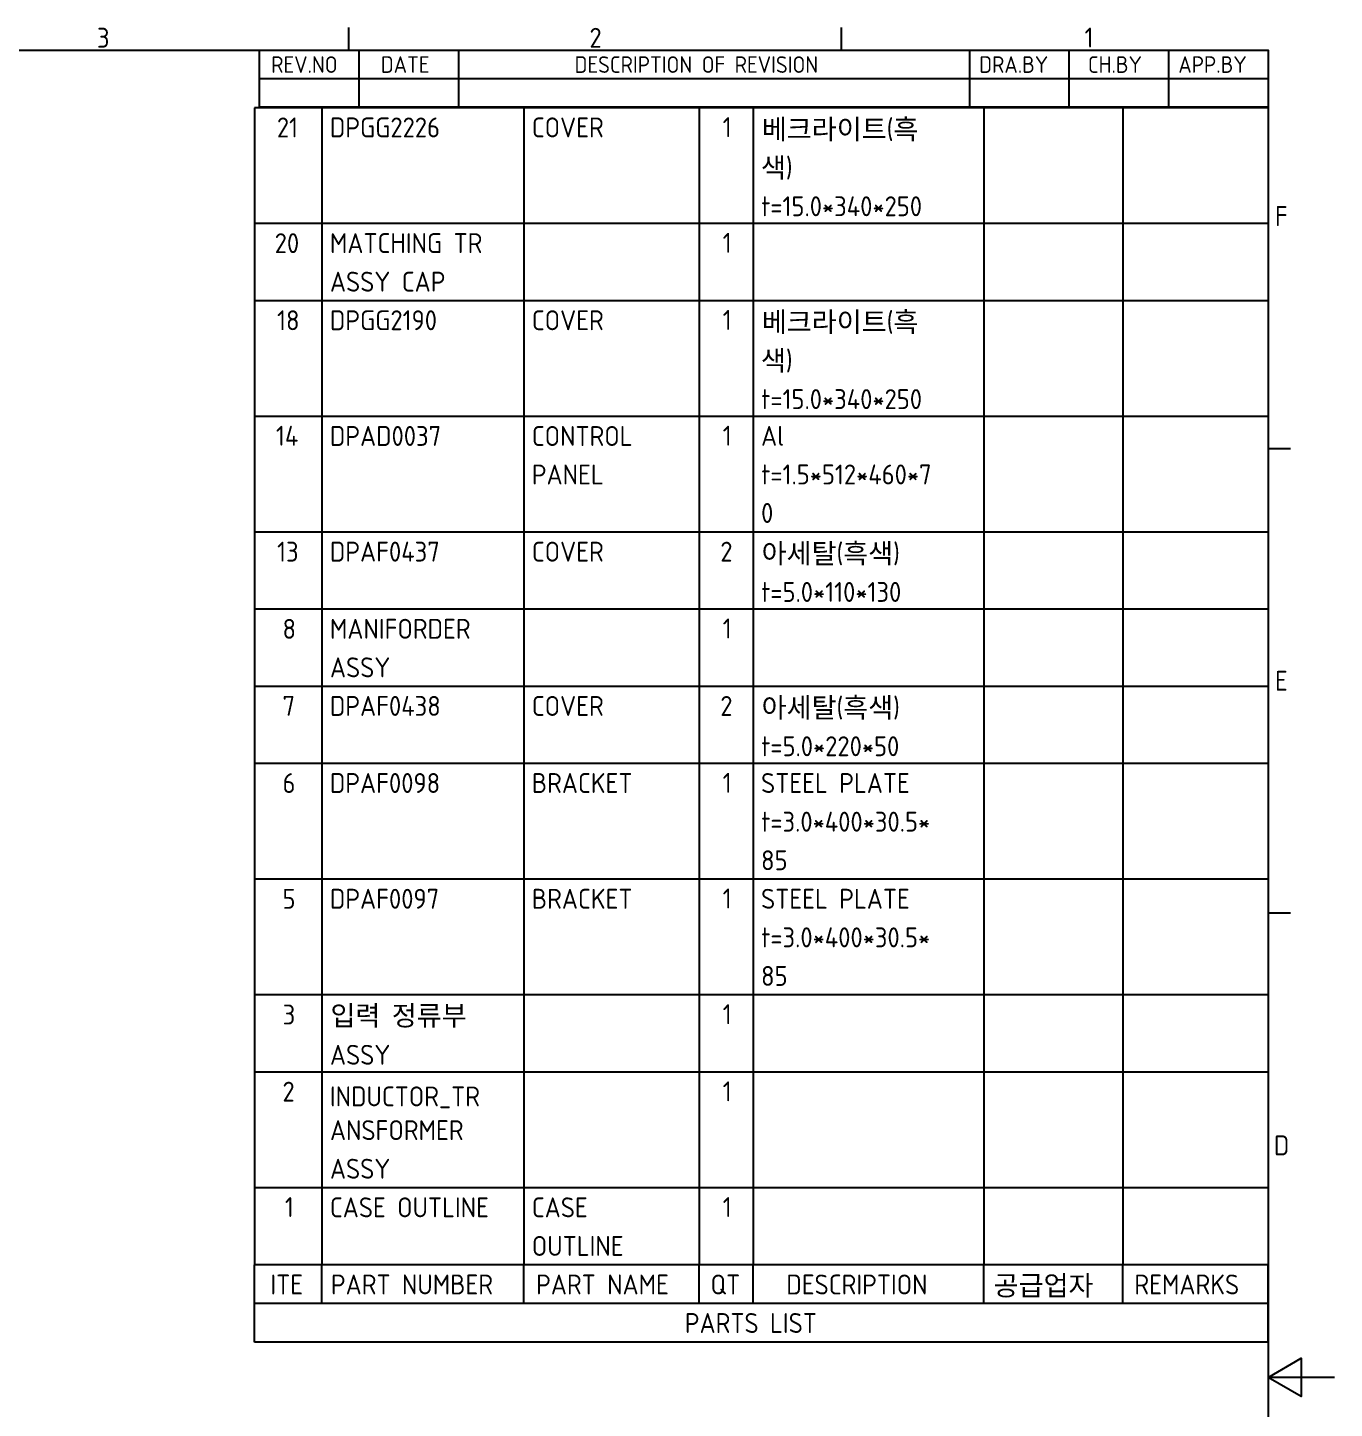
# Model space of a CAD drawing. Header units: inches. Extents: x 6934 to 18973, y 4254 to 7629.
# Drawn here: x 14985 to 16560, y 5897 to 7561 of the extents above; entities that cross this region are included whole.
import ezdxf

# ---------------------------------------------------------------- set-up
doc = ezdxf.new("R2010")
doc.units = ezdxf.units.IN
doc.header["$MEASUREMENT"] = 0
doc.layers.add('POWER SUPPLY CASE INLINER1$0$경계(ISO)', color=7, linetype='Continuous', lineweight=25)
doc.layers.add('POWER SUPPLY CASE INLINER1$0$기호(ISO)', color=5, linetype='Continuous', lineweight=25, true_color=0x0000ff)
doc.styles.add('POWER SUPPLY CASE INLINER1$0$ISO ProportionalPSTEK', font='isocp.shx')
doc.styles.add('POWER SUPPLY CASE INLINER1$0$문자 텍스트_PSTEK_POSCO', font='isocp.shx')

# ---------------------------------------------------------------- blocks, each defined once
blk = doc.blocks.new('POWER SUPPLY CASE INLINER1$0$경계 Default Border')
at = {"layer": 'POWER SUPPLY CASE INLINER1$0$경계(ISO)'}
for p, q in [((445.5, 410), (445.5, 413.4)), ((519.75, 410), (519.75, 413.4)), ((584, 350), (587.4, 350)), ((584, 280), (587.4, 280))]:
    blk.add_line(p, q, dxfattribs=at)
at = {"layer": 'POWER SUPPLY CASE INLINER1$0$경계(ISO)', "flags": 128}
for points in [[(10, 10), (10, 410), (584, 410), (584, 10), (10, 10)], [(594, 210), (584, 210), (589, 212.89), (589, 207.11), (584, 210)]]:
    blk.add_lwpolyline(points, dxfattribs=at)
at = {"layer": 'POWER SUPPLY CASE INLINER1$0$경계(ISO)', "color": 2, "true_color": 0xffff00, "char_height": 3, "attachment_point": 7, "style": 'POWER SUPPLY CASE INLINER1$0$문자 텍스트_PSTEK_POSCO'}
for s, insert in [('3', (407.54, 410.37)), ('2', (481.75, 410.37)), ('1', (556.36, 410.4)), ('F', (585.04, 383.5)), ('E', (585.04, 313.47)), ('D', (584.88, 243.47))]:
    blk.add_mtext(s, dxfattribs=dict(at, insert=insert))
blk = doc.blocks.new('POWER SUPPLY CASE INLINER1$0$리비전 내역')
at = {"layer": 'POWER SUPPLY CASE INLINER1$0$기호(ISO)'}
for p, q in [((432, 410), (584, 410)), ((432, 410), (432, 405.72)), ((447, 410), (447, 405.72)), ((462, 410), (462, 405.72)), ((539, 410), (539, 405.72)), ((554, 410), (554, 405.72)), ((569, 410), (569, 405.72)), ((584, 410), (584, 405.72)), ((432, 405.72), (584, 405.72)), ((432, 405.72), (432, 401.44)), ((447, 405.72), (447, 401.44)), ((462, 405.72), (462, 401.44)), ((539, 405.72), (539, 401.44)), ((554, 405.72), (554, 401.44)), ((569, 405.72), (569, 401.44)), ((584, 405.72), (584, 401.44)), ((432, 401.44), (584, 401.44))]:
    blk.add_line(p, q, dxfattribs=at)
at = {"layer": 'POWER SUPPLY CASE INLINER1$0$기호(ISO)', "color": 2, "true_color": 0xffff00, "char_height": 2.5, "attachment_point": 7, "style": 'POWER SUPPLY CASE INLINER1$0$ISO ProportionalPSTEK'}
for s, insert in [('REV.NO', (433.79, 406.58)), ('DATE', (450.31, 406.58)), ('DESCRIPTION OF REVISION', (479.51, 406.58)), ('DRA.BY', (540.48, 406.58)), ('CH.BY', (556.86, 406.58)), ('APP.BY', (570.48, 406.58))]:
    blk.add_mtext(s, dxfattribs=dict(at, insert=insert))
blk = doc.blocks.new('POWER SUPPLY CASE INLINER1$0$PARTS LIST')
at = {"layer": 'POWER SUPPLY CASE INLINER1$0$기호(ISO)'}
for p, q in [((584, 401.31), (431.29, 401.31)), ((431.29, 401.31), (431.29, 226.95)), ((441.43, 401.31), (441.43, 226.95)), ((471.86, 401.31), (471.86, 226.95)), ((498.29, 401.31), (498.29, 226.95)), ((506.4, 401.31), (506.4, 226.95)), ((541.16, 401.31), (541.16, 226.95)), ((562.1, 401.31), (562.1, 226.95)), ((584, 401.31), (584, 226.95)), ((584, 383.87), (431.29, 383.87)), ((584, 372.25), (431.29, 372.25)), ((584, 354.82), (431.29, 354.82)), ((584, 337.38), (431.29, 337.38)), ((584, 325.76), (431.29, 325.76)), ((584, 314.13), (431.29, 314.13)), ((584, 302.51), (431.29, 302.51)), ((584, 285.07), (431.29, 285.07)), ((584, 267.64), (431.29, 267.64)), ((584, 256.01), (431.29, 256.01)), ((584, 238.58), (431.29, 238.58)), ((584, 226.95), (431.29, 226.95)), ((431.29, 221.14), (431.29, 226.95)), ((441.43, 221.14), (441.43, 226.95)), ((471.86, 221.14), (471.86, 226.95)), ((498.29, 221.14), (498.29, 226.95)), ((506.4, 221.14), (506.4, 226.95)), ((541.16, 221.14), (541.16, 226.95)), ((562.1, 221.14), (562.1, 226.95)), ((584, 221.14), (584, 226.95)), ((431.29, 215.33), (431.29, 221.14)), ((584, 221.14), (431.29, 221.14)), ((584, 215.33), (584, 221.14)), ((584, 215.33), (431.29, 215.33))]:
    blk.add_line(p, q, dxfattribs=at)
at = {"layer": 'POWER SUPPLY CASE INLINER1$0$기호(ISO)', "color": 2, "true_color": 0xffff00, "char_height": 3, "attachment_point": 7, "style": 'POWER SUPPLY CASE INLINER1$0$문자 텍스트_PSTEK_POSCO'}
for s, insert in [('21', (434.65, 396.86)), ('DPGG2226', (442.64, 396.86)), ('COVER', (473.07, 396.86)), ('1', (501.83, 396.9)), ('베크라이트(흑', (507.72, 396.28)), ('색) ', (507.59, 390.47)), ('t=15.0*340*250', (507.64, 384.98)), ('20', (434.32, 379.42)), ('MATCHING TR ', (442.64, 379.42)), ('1', (501.83, 379.47)), ('ASSY CAP', (442.65, 373.61)), ('18', (434.68, 367.8)), ('DPGG2190', (442.64, 367.8)), ('COVER', (473.07, 367.8)), ('1', (501.83, 367.85)), ('베크라이트(흑', (507.72, 367.22)), ('색) ', (507.59, 361.41)), ('t=15.0*340*250', (507.64, 355.92)), ('14', (434.51, 350.4)), ('DPAD0037', (442.64, 350.36)), ('CONTROL ', (473.07, 350.36)), ('1', (501.83, 350.41)), ('Al ', (507.61, 350.38)), ('PANEL', (473.07, 344.55)), ('t=1.5*512*460*7', (507.64, 344.57)), ('0', (507.61, 338.76)), ('13', (434.68, 332.93)), ('DPAF0437', (442.64, 332.93)), ('COVER', (473.07, 332.93)), ('2', (501.47, 332.93)), ('아세탈(흑색) ', (507.69, 332.35)), ('t=5.0*110*130', (507.64, 326.86)), ('8', (435.5, 321.3)), ('MANIFORDER ', (442.64, 321.3)), ('1', (501.83, 321.35)), ('ASSY', (442.65, 315.49)), ('7', (435.5, 309.7)), ('DPAF0438', (442.64, 309.68)), ('COVER', (473.07, 309.68)), ('2', (501.47, 309.68)), ('아세탈(흑색) ', (507.69, 309.11)), ('t=5.0*220*50', (507.64, 303.61)), ('6', (435.5, 298.06)), ('DPAF0098', (442.64, 298.06)), ('BRACKET', (473.07, 298.06)), ('1', (501.83, 298.1)), ('STEEL PLATE ', (507.61, 298.06)), ('t=3.0*400*30.5*', (507.64, 292.24)), ('85', (507.61, 286.43)), ('5', (435.5, 280.62)), ('DPAF0097', (442.64, 280.62)), ('BRACKET', (473.07, 280.62)), ('1', (501.83, 280.67)), ('STEEL PLATE ', (507.61, 280.62)), ('t=3.0*400*30.5*', (507.64, 274.81)), ('85', (507.61, 269)), ('입력 정류부 ', (442.72, 262.7)), ('3', (435.53, 263.18)), ('1', (501.83, 263.23)), ('ASSY', (442.65, 257.11)), ('2', (435.49, 251.56)), ('INDUCTOR_TR', (442.64, 250.56)), ('1', (501.83, 251.61)), ('ANSFORMER ', (442.65, 245.75)), ('ASSY', (442.65, 239.94)), ('1', (435.85, 234.17)), ('CASE OUTLINE', (442.64, 234.12)), ('CASE ', (473.07, 234.12)), ('1', (501.83, 234.17)), ('OUTLINE', (473.07, 228.31)), ('ITE', (433.67, 222.5)), ('PART NUMBER', (442.79, 222.5)), ('PART NAME', (473.71, 222.5)), ('QT', (499.99, 222.5)), ('DESCRIPTION', (511.42, 222.5)), ('공급업자', (542.65, 222.03)), ('REMARKS', (563.86, 222.5)), ('PARTS LIST', (496.12, 216.69))]:
    blk.add_mtext(s, dxfattribs=dict(at, insert=insert))
blk = doc.blocks.new('POWER SUPPLY CASE INLINER1')
at = {"xscale": 8, "yscale": 8, "zscale": 8}
blk.add_blockref('POWER SUPPLY CASE INLINER1$0$경계 Default Border', (0, 0), dxfattribs=at)
at = {"layer": 'POWER SUPPLY CASE INLINER1$0$기호(ISO)', "xscale": 8, "yscale": 8, "zscale": 8}
for name in ['POWER SUPPLY CASE INLINER1$0$리비전 내역', 'POWER SUPPLY CASE INLINER1$0$PARTS LIST']:
    blk.add_blockref(name, (0, 0), dxfattribs=at)

msp = doc.modelspace()

# ---------------------------------------------------------------- block references
msp.add_blockref('POWER SUPPLY CASE INLINER1', (11808.399, 4254.001))

doc.saveas('drawing.dxf')
